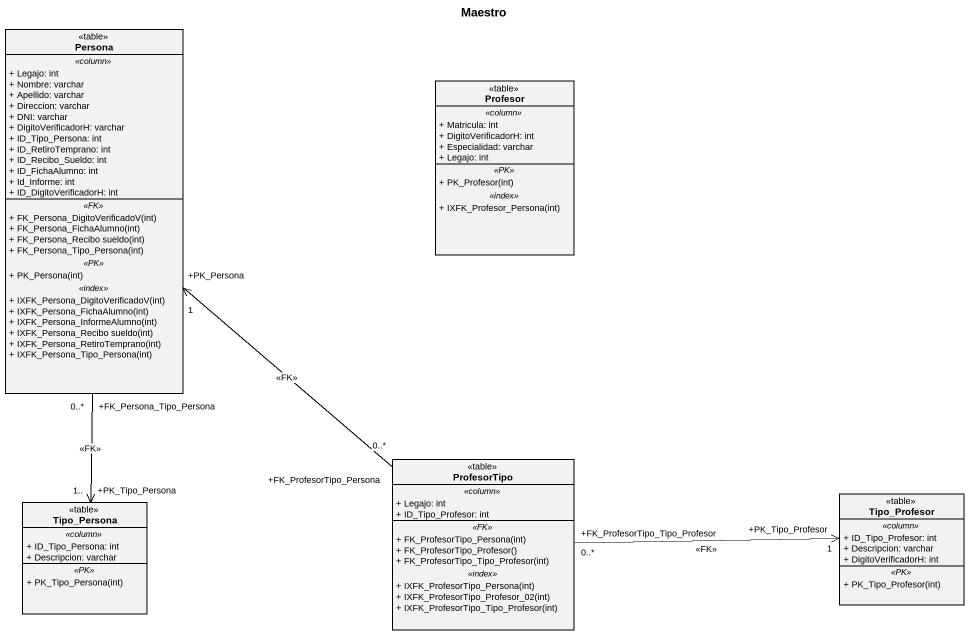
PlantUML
@startuml
title Maestro
hide circle
hide empty members
skinparam classAttributeIconSize 0
class Persona <<table>> {
  .. <<column>> ..
  + Legajo: int
  + Nombre: varchar
  + Apellido: varchar
  + Direccion: varchar
  + DNI: varchar
  + DigitoVerificadorH: varchar
  + ID_Tipo_Persona: int
  + ID_RetiroTemprano: int
  + ID_Recibo_Sueldo: int
  + ID_FichaAlumno: int
  + Id_Informe: int
  + ID_DigitoVerificadorH: int
  .. <<FK>> ..
  + FK_Persona_DigitoVerificadoV(int)
  + FK_Persona_FichaAlumno(int)
  + FK_Persona_Recibo sueldo(int)
  + FK_Persona_Tipo_Persona(int)
  .. <<PK>> ..
  + PK_Persona(int)
  .. <<index>> ..
  + IXFK_Persona_DigitoVerificadoV(int)
  + IXFK_Persona_FichaAlumno(int)
  + IXFK_Persona_InformeAlumno(int)
  + IXFK_Persona_Recibo sueldo(int)
  + IXFK_Persona_RetiroTemprano(int)
  + IXFK_Persona_Tipo_Persona(int)
}
class Profesor <<table>> {
  .. <<column>> ..
  + Matricula: int
  + DigitoVerificadorH: int
  + Especialidad: varchar
  + Legajo: int
  .. <<PK>> ..
  + PK_Profesor(int)
  .. <<index>> ..
  + IXFK_Profesor_Persona(int)
}
class ProfesorTipo <<table>> {
  .. <<column>> ..
  + Legajo: int
  + ID_Tipo_Profesor: int
  .. <<FK>> ..
  + FK_ProfesorTipo_Persona(int)
  + FK_ProfesorTipo_Profesor()
  + FK_ProfesorTipo_Tipo_Profesor(int)
  .. <<index>> ..
  + IXFK_ProfesorTipo_Persona(int)
  + IXFK_ProfesorTipo_Profesor_02(int)
  + IXFK_ProfesorTipo_Tipo_Profesor(int)
}
class Tipo_Persona <<table>> {
  .. <<column>> ..
  + ID_Tipo_Persona: int
  + Descripcion: varchar
  .. <<PK>> ..
  + PK_Tipo_Persona(int)
}
class Tipo_Profesor <<table>> {
  .. <<column>> ..
  + ID_Tipo_Profesor: int
  + Descripcion: varchar
  + DigitoVerificadorH: int
  .. <<PK>> ..
  + PK_Tipo_Profesor(int)
}
Persona "+FK_Persona_Tipo_Persona\n0..*" --> "+PK_Tipo_Persona\n1.." Tipo_Persona : <<FK>>
ProfesorTipo "+FK_ProfesorTipo_Persona\n0..*" -up-> "+PK_Persona\n1" Persona : <<FK>>
ProfesorTipo "+FK_ProfesorTipo_Tipo_Profesor\n0..*" -right-> "+PK_Tipo_Profesor\n1" Tipo_Profesor : <<FK>>
@enduml
